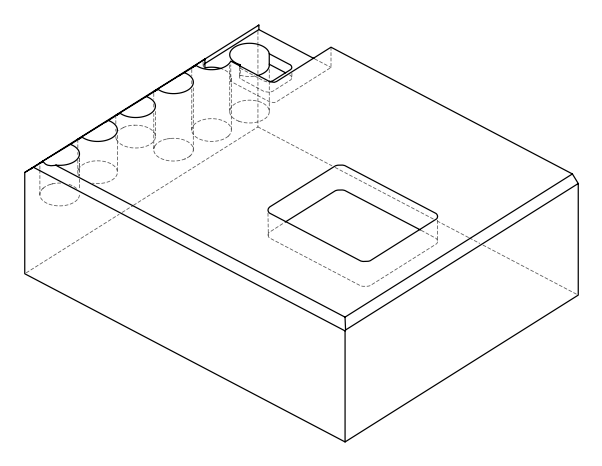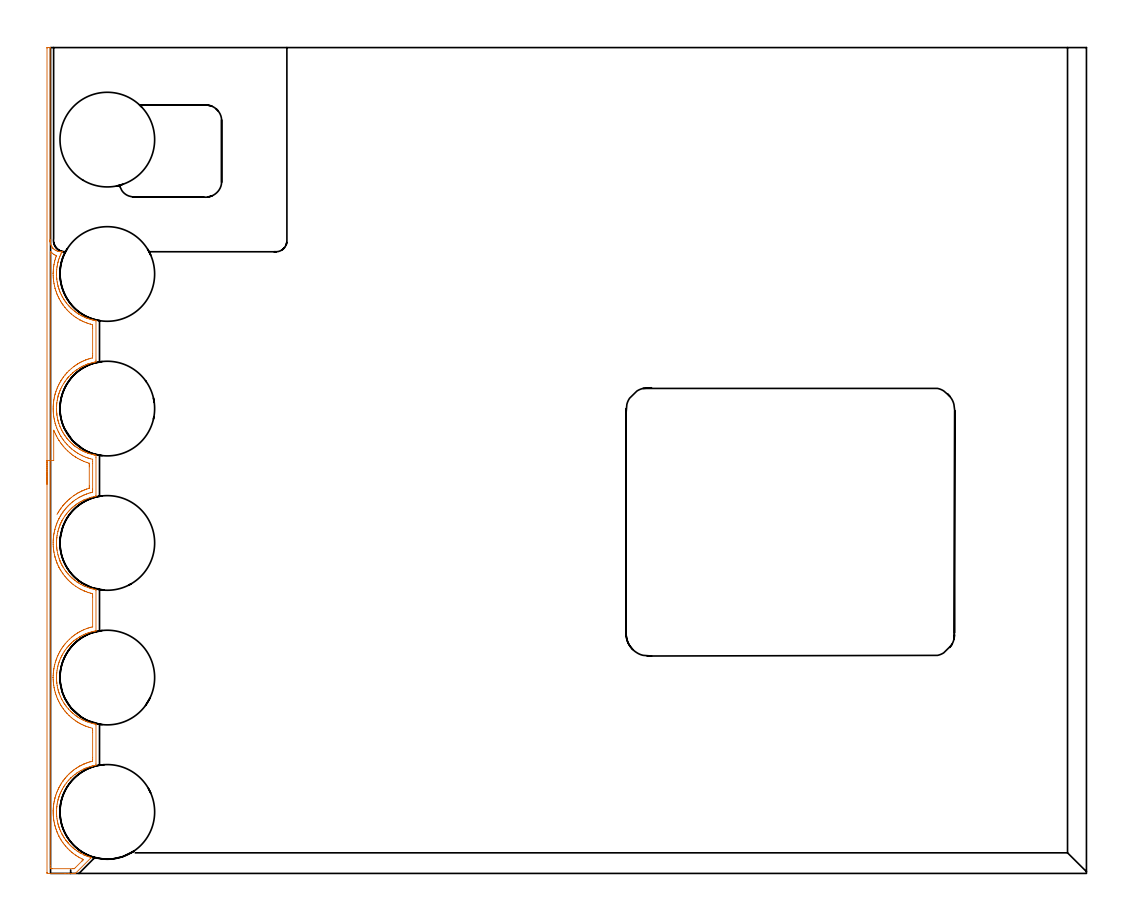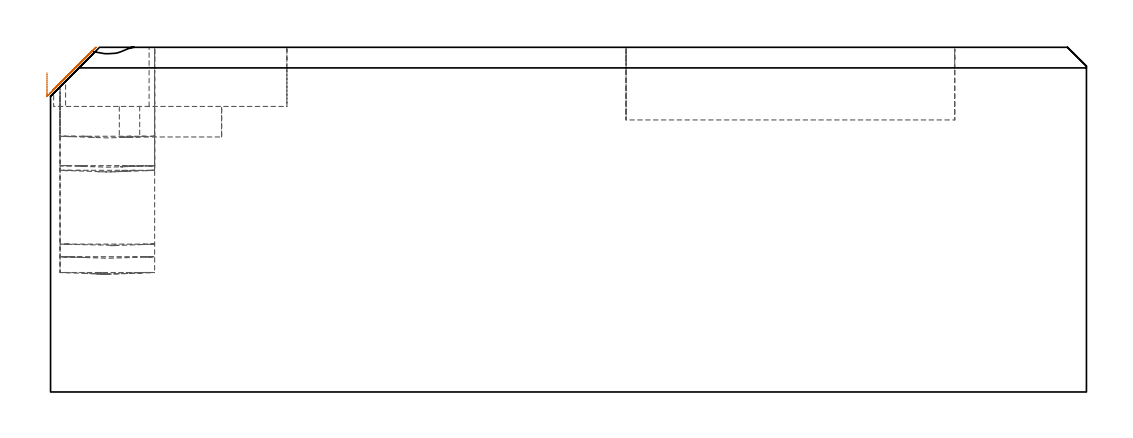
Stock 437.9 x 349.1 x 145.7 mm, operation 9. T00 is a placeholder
(PLAN: 12 operations, 4 tool changes, 115.2 min)
(1 INDEXABLE_INSERT_DRILL_BLIND_HOLE_FROM_SOLID | STEP1POCKET | NXT0302_035 | 0.21 min | 63084 mm3)
(2 INDEXABLE_INSERT_DRILL_BLIND_HOLE_FROM_SOLID_1 | STEP1POCKET_1 | NXT0302_035 | 0.22 min | 65597 mm3)
(3 INDEXABLE_INSERT_DRILL_BLIND_HOLE_FROM_SOLID_2 | STEP1POCKET_2 | NXT0302_035 | 0.16 min | 47512 mm3)
(4 INDEXABLE_INSERT_DRILL_BLIND_HOLE_FROM_SOLID_3 | STEP1POCKET_3 | NXT0302_035 | 0.35 min | 104787 mm3)
(5 INDEXABLE_INSERT_DRILL_BLIND_HOLE_FROM_SOLID_4 | STEP1POCKET_4 | NXT0302_035 | 0.37 min | 111447 mm3)
(6 INDEXABLE_INSERT_DRILL_BLIND_HOLE_FROM_SOLID_5 | STEP1POCKET_5 | NXT0302_035 | 0.3 min | 119852 mm3)
(7 AREA_MILL | FG_CHAMFER_SURFACE | UGT0205_001 | 8.5 min | 11190 mm3)
(8 AREA_MILL_1 | FG_CHAMFER_SURFACE_1 | UGT0205_001 | 13.43 min | 16077 mm3)
(9 AREA_MILL_2 | FG_CHAMFER_SURFACE_2 | UGT0205_001 | 11.54 min | 50862 mm3)
(10 MILL_OPEN_POCKET | POCKET_OPEN | NXT0201_009 | Follow Part, ap 2, ae 75% | 56.84 min | 164980 mm3)
(11 MILL_OPEN_POCKET_1 | POCKET_OPEN_1 | NXT0201_011 | Follow Part, ap 3, ae 75% | 1.81 min | 16155 mm3)
(12 MILL_RECTANGULAR_POCKET | POCKET_RECTANGULAR_STRAIGHT | UGT0201_008 | Follow Part, ap 4, ae 75% | 21.52 min | 481241 mm3)
(TOOL NXT0302_035 | Index. Insert Drill 40mm [880-D4000L40-05] | D40 PA176 FL200 Z2)
(TOOL UGT0205_001 | Chamfer Mill 20 x 3 x 45 deg. | D20 FL50 Z2)
(TOOL NXT0201_009 | ENDMILL 8mm [2P460-0800-NA 1630] | D8 FL26 Z6)
(TOOL NXT0201_011 | ENDMILL 12mm [2P460-1200-NA 1630] | D12 FL38 Z6)
(TOOL UGT0201_008 | End Mill 16 mm | D16 FL32 Z4)
(OP 9 AREA_MILL_2, part 1 of 2)
G17 G21 G94 G90
T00 M6
G54
G17 G0 G90 X-1.5 Y164.55 S1061 M3
G43 Z155.7 H0
Z135.
G94 G1 Y164.588 Z134.129 F250.
Y164.702 Z133.264
Y164.891 Z132.412
Y165.153 Z131.58
Y165.487 Z130.774
Y165.89 Z130.
Y166.358 Z129.264
Y166.89 Z128.572
Y167.479 Z127.929
Y168.122 Z127.34
Y168.814 Z126.809
Y169.55 Z126.34
Y170.324 Z125.937
Y171.13 Z125.603
Y171.962 Z125.341
Y172.813 Z125.152
Y173.678 Z125.038
Y174.55 Z125.
Y348.917
X-1.497 Y349. Z125.003
X-1.492 Y349.09 Z125.006
X-1.098 Y349.1 Z125.402
X-0.801 Z125.699
X-0.315 Y349.094 Z126.177
X-0.203 Y349.09 Z126.289
X-0.2 Y348.917 Z126.3
X-0.199 Y267.943
X-0.196 Y267.726
X-0.192 Y267.554 Z126.294
Y267.498 Z126.296
X-0.191 Y267.496
X-0.19 Y267.413
Y267.272 Z126.302
X-0.188 Y267.224 Z126.306
X-0.187 Y267.222 Z126.307
X-0.179 Y267.099 Z126.313
X-0.177 Y267.049 Z126.317
X-0.117 Y266.6 Z126.379
X-0.072 Y266.396 Z126.426
X-0.045 Y266.279 Z126.453
X-0.027 Y266.205 Z126.469
X-0.017 Y266.155 Z126.481
X0.138 Y265.703 Z126.634
X0.336 Y265.262 Z126.833
X0.382 Y265.178 Z126.88
X0.467 Y265.027 Z126.964
X0.609 Y264.804 Z127.108
X0.679 Y264.714 Z127.178
X0.727 Y264.652 Z127.226
X0.844 Y264.503 Z127.34
X0.91 Y264.416 Z127.409
X0.948 Y264.368 Z127.447
X1.088 Y264.224 Z127.587
X1.141 Y264.171 Z127.637
X1.191 Y264.118 Z127.69
X1.212 Y264.097 Z127.711
X1.496 Y263.843 Z127.993
X1.749 Y263.651 Z128.245
X2.008 Y263.474 Z128.507
X2.178 Y263.378 Z128.674
X2.195 Y263.369 Z128.69
X2.382 Y263.274 Z128.878
X2.819 Y263.094 Z129.317
X3.171 Y262.983 Z129.671
X3.265 Y262.954 Z129.765
X3.56 Y262.894 Z130.059
X3.707 Y262.865 Z130.206
X3.958 Y262.837 Z130.455
X4.152 Y262.816 Z130.65
X4.485 Y262.802 Z130.983
X4.526 Y262.801 Z131.024
X4.817 Y262.793 Z131.317
X4.833 Y262.79 Z131.333
X4.822 Y262.754 Z131.322
X4.813 Y262.733 Z131.312
X4.763 Y262.628 Z131.26
X4.402 Y261.888 Z130.9
X4.328 Y261.734 Z130.823
X4.305 Y261.687 Z130.801
X4.152 Y261.355 Z130.65
X3.924 Y260.793 Z130.423
X3.892 Y260.708 Z130.391
X3.777 Y260.392 Z130.273
X3.593 Y259.899 Z130.092
X3.444 Y259.453 Z129.94
X3.305 Y259.006 Z129.801
X3.282 Y258.926 Z129.779
X3.267 Y258.875 Z129.764
X3.139 Y258.371 Z129.638
X3.086 Y258.157 Z129.582
X3.075 Y258.112 Z129.571
X2.909 Y257.358 Z129.407
X2.889 Y257.263 Z129.384
X2.88 Y257.218 Z129.375
X2.738 Y256.399 Z129.237
X2.725 Y256.325 Z129.224
X2.614 Y255.431 Z129.111
X2.545 Y254.537 Z129.035
X2.518 Y253.789 Z129.012
X2.515 Y253.686 Z129.007
X2.514 Y253.643 Z129.006
X2.515 Y253.529 Z129.005
X2.516 Y253.439 Z129.003
X2.52 Y252.792 Z129.013
Y252.75 Z129.015
X2.57 Y251.856 Z129.068
X2.613 Y251.45 Z129.106
X2.622 Y251.341 Z129.119
X2.623 Y251.329 Z129.12
X2.661 Y250.962 Z129.155
X2.791 Y250.069 Z129.288
X2.858 Y249.717 Z129.357
X2.92 Y249.399 Z129.418
X2.957 Y249.215 Z129.451
X2.964 Y249.175 Z129.459
X3.014 Y248.967 Z129.506
X3.166 Y248.321 Z129.659
X3.174 Y248.281 Z129.669
X3.186 Y248.232 Z129.683
X3.266 Y247.926 Z129.765
X3.433 Y247.387 Z129.932
X3.513 Y247.158 Z130.011
X3.576 Y246.98 Z130.071
X3.712 Y246.579 Z130.212
X3.741 Y246.494 Z130.241
X3.818 Y246.295 Z130.318
X3.902 Y246.085 Z130.397
X4.088 Y245.6 Z130.586
X4.106 Y245.556 Z130.604
X4.152 Y245.445 Z130.65
X4.499 Y244.706 Z130.996
X4.727 Y244.255 Z131.226
X4.933 Y243.85 Z131.43
X4.952 Y243.813 Z131.449
X5.023 Y243.683 Z131.52
X5.038 Y243.656 Z131.535
X5.189 Y243.403 Z131.683
X5.472 Y242.919 Z131.972
X5.588 Y242.733 Z132.088
X5.694 Y242.565 Z132.194
X5.922 Y242.215 Z132.422
X6.053 Y242.025 Z132.553
X6.376 Y241.576 Z132.874
X6.707 Y241.131 Z133.206
X6.808 Y241.005 Z133.307
X7.447 Y240.238 Z133.945
X7.694 Y239.962 Z134.192
X7.823 Y239.826 Z134.32
X7.961 Y239.681 Z134.455
X8.278 Y239.344 Z134.775
X8.405 Y239.22 Z134.9
X8.561 Y239.066 Z135.058
X8.58 Y239.047 Z135.077
X8.893 Y238.754 Z135.393
X9.182 Y238.485 Z135.68
X9.219 Y238.45 Z135.716
X9.295 Y238.385 Z135.792
X9.465 Y238.238 Z135.963
X10.073 Y237.739 Z136.573
X10.184 Y237.649 Z136.681
X10.255 Y237.59 Z136.754
X10.297 Y237.557 Z136.795
X10.662 Y237.292 Z137.161
X11.071 Y236.999 Z137.571
X11.235 Y236.88 Z137.735
X11.556 Y236.663 Z138.056
X11.838 Y236.483 Z138.337
X11.964 Y236.406 Z138.462
X12.122 Y236.31 Z138.62
X12.74 Y235.954 Z139.238
X12.853 Y235.889 Z139.349
X13.007 Y235.8 Z139.506
X13.122 Y235.74 Z139.621
X13.298 Y235.649 Z139.794
X13.477 Y235.556 Z139.975
X13.893 Y235.354 Z140.391
X14.505 Y235.079 Z141.003
X14.632 Y235.022 Z141.128
X14.779 Y234.956 Z141.276
X14.891 Y234.908 Z141.389
X14.967 Y234.876 Z141.465
X15.077 Y234.832 Z141.575
X15.315 Y234.739 Z141.813
X15.663 Y234.611 Z142.163
X15.967 Y234.511 Z142.465
X16.549 Y234.318 Z143.048
X16.856 Y234.228 Z143.354
X17.435 Y234.057 Z143.934
X17.599 Y234.014 Z144.099
X17.72 Y233.982 Z144.22
X18.02 Y233.911 Z144.519
X18.32 Y233.847 Z144.82
X18.664 Y233.779 Z145.164
X19.021 Y233.708 Z145.515
X19.171 Y233.673 Z145.664
X19.197 Y233.664 Z145.689
X19.2 Y233.566 Z145.7
Y216.961
X19.201 Y216.236 Z145.699
X18.635 Y216.12 Z145.135
X18.557 Y216.104 Z145.056
X18.32 Y216.053 Z144.82
X17.746 Y215.913 Z144.244
X17.435 Y215.836 Z143.934
X16.55 Y215.582 Z143.048
X15.967 Y215.39 Z142.461
X15.793 Y215.333 Z142.291
X15.664 Y215.291 Z142.163
X15.528 Y215.242 Z142.028
X15.451 Y215.214 Z141.951
X15.077 Y215.06 Z141.574
X14.778 Y214.938 Z141.276
X13.894 Y214.545 Z140.39
X13.743 Y214.473 Z140.238
X13.537 Y214.376 Z140.037
X13.466 Y214.342 Z139.966
X13.422 Y214.32 Z139.921
X13.298 Y214.252 Z139.794
X13.187 Y214.193 Z139.686
X13.007 Y214.096 Z139.506
X12.807 Y213.981 Z139.305
X12.496 Y213.804 Z138.996
X12.121 Y213.59 Z138.621
X11.85 Y213.426 Z138.349
X11.211 Y213. Z137.71
X11.074 Y212.903 Z137.571
X10.751 Y212.676 Z137.251
X10.549 Y212.533 Z137.048
X10.35 Y212.381 Z136.85
X9.74 Y211.886 Z136.236
X9.608 Y211.78 Z136.107
X9.465 Y211.665 Z135.964
X9.435 Y211.639 Z135.934
X9.295 Y211.509 Z135.791
X8.688 Y210.954 Z135.187
X8.58 Y210.854 Z135.078
X8.467 Y210.745 Z134.965
X7.693 Y209.94 Z134.193
X7.63 Y209.871 Z134.13
X7.613 Y209.852 Z134.113
X7.367 Y209.558 Z133.863
X7.253 Y209.423 Z133.749
X7.071 Y209.21 Z133.571
X6.858 Y208.958 Z133.357
X6.808 Y208.896 Z133.307
X6.189 Y208.064 Z132.688
X5.922 Y207.683 Z132.422
X5.591 Y207.17 Z132.09
X5.038 Y206.245 Z131.536
X4.699 Y205.588 Z131.197
X4.603 Y205.4 Z131.098
X4.594 Y205.383 Z131.09
X4.35 Y204.874 Z130.85
X4.176 Y204.505 Z130.672
X4.153 Y204.456 Z130.65
X4.106 Y204.34 Z130.605
X4.049 Y204.196 Z130.548
X3.997 Y204.058 Z130.491
X3.812 Y203.596 Z130.311
X3.742 Y203.398 Z130.241
X3.735 Y203.379 Z130.234
X3.661 Y203.164 Z130.156
X3.542 Y202.834 Z130.041
X3.495 Y202.702 Z129.994
X3.266 Y201.974 Z129.765
X3.262 Y201.961 Z129.762
X3.226 Y201.823 Z129.724
X3.222 Y201.808 Z129.72
X3.197 Y201.707 Z129.696
X3.117 Y201.376 Z129.613
X3.004 Y200.914 Z129.501
X2.937 Y200.583 Z129.435
X2.911 Y200.455 Z129.409
X2.825 Y200.021 Z129.321
X2.685 Y199.127 Z129.181
X2.623 Y198.571 Z129.12
X2.588 Y198.233 Z129.08
X2.551 Y197.662 Z129.043
X2.544 Y197.542 Z129.033
X2.532 Y197.352 Z129.02
X2.511 Y196.446 Z129.002
X2.513 Y196.379
X2.536 Y195.564 Z129.024
X2.537 Y195.552
X2.552 Y195.325 Z129.04
X2.561 Y195.169 Z129.054
Y195.166
X2.596 Y194.669 Z129.088
Y194.658 Z129.089
X2.616 Y194.474 Z129.113
X2.623 Y194.413 Z129.12
X2.636 Y194.307 Z129.132
X2.648 Y194.222 Z129.139
X2.696 Y193.784 Z129.195
X2.698 Y193.764 Z129.197
X2.842 Y192.871 Z129.341
X3.031 Y191.977 Z129.526
X3.123 Y191.596 Z129.622
X3.152 Y191.482 Z129.651
X3.251 Y191.084 Z129.748
X3.267 Y191.025 Z129.764
X3.364 Y190.718 Z129.862
X3.438 Y190.496 Z129.93
X3.469 Y190.391 Z129.966
X3.534 Y190.19 Z130.03
X3.851 Y189.296 Z130.346
X3.902 Y189.165 Z130.398
X3.998 Y188.919 Z130.494
X4.151 Y188.544 Z130.651
X4.216 Y188.403 Z130.715
X4.484 Y187.84 Z130.983
X4.643 Y187.509 Z131.139
X4.836 Y187.131 Z131.334
X5.037 Y186.756 Z131.536
X5.117 Y186.615 Z131.616
X5.383 Y186.167 Z131.881
X5.658 Y185.721 Z132.155
X5.922 Y185.316 Z132.422
X6.181 Y184.948 Z132.677
X6.264 Y184.828 Z132.762
X6.533 Y184.464 Z133.032
X6.774 Y184.148 Z133.274
X6.808 Y184.105 Z133.307
X6.943 Y183.939 Z133.438
X6.947 Y183.934 Z133.442
X7.316 Y183.494 Z133.814
X7.711 Y183.04 Z134.21
X8.14 Y182.59 Z134.638
X8.405 Y182.321 Z134.902
X8.576 Y182.147 Z135.076
X8.893 Y181.853 Z135.392
X9.003 Y181.75 Z135.503
X9.019 Y181.736 Z135.518
X9.465 Y181.336 Z135.964
X9.562 Y181.253 Z136.06
X9.74 Y181.108 Z136.236
X9.921 Y180.958 Z136.42
X9.953 Y180.932 Z136.453
X10.023 Y180.877 Z136.523
X10.184 Y180.751 Z136.68
X10.297 Y180.66 Z136.796
X10.35 Y180.618 Z136.849
X10.552 Y180.466 Z137.051
X10.629 Y180.408 Z137.126
X10.694 Y180.359 Z137.192
X11.236 Y179.982 Z137.734
X12.026 Y179.465 Z138.525
X12.122 Y179.408 Z138.621
X12.31 Y179.302 Z138.809
X12.408 Y179.247 Z138.904
X12.543 Y179.17 Z139.042
X12.695 Y179.084 Z139.194
X12.853 Y178.996 Z139.348
X13.008 Y178.908 Z139.505
X13.642 Y178.572 Z140.141
X13.743 Y178.524 Z140.242
X13.892 Y178.452 Z140.392
X14.187 Y178.323 Z140.684
X14.294 Y178.276 Z140.794
X14.466 Y178.201 Z140.965
X14.632 Y178.128 Z141.128
X14.779 Y178.063 Z141.276
X15.664 Y177.706 Z142.163
X15.739 Y177.678 Z142.238
X15.967 Y177.601 Z142.465
X16.144 Y177.541 Z142.642
X16.549 Y177.413 Z143.048
X17.434 Y177.163 Z143.934
X17.77 Y177.084 Z144.27
X18.321 Y176.953 Z144.819
X18.414 Y176.934 Z144.912
X18.635 Y176.889 Z145.13
X18.827 Y176.85 Z145.324
X19.14 Y176.785 Z145.64
X19.193 Y176.766 Z145.693
X19.2 Y175.891 Z145.7
Y159.796
X19.194 Y159.425 Z145.692
X18.863 Y159.364 Z145.363
X18.32 Y159.25 Z144.819
X17.435 Y159.041 Z143.933
X17.301 Y159.005 Z143.798
X16.936 Y158.91 Z143.436
X16.549 Y158.788 Z143.049
X15.663 Y158.484 Z142.163
X14.778 Y158.143 Z141.277
X14.454 Y158.007 Z140.952
X14.187 Y157.882 Z140.683
X14.044 Y157.815 Z140.542
X13.892 Y157.744 Z140.391
X13.693 Y157.643 Z140.191
X13.008 Y157.297 Z139.506
X12.67 Y157.113 Z139.167
X12.408 Y156.958 Z138.905
X12.121 Y156.79 Z138.62
X11.679 Y156.514 Z138.178
X11.227 Y156.219 Z137.727
X11.074 Y156.106 Z137.57
X10.891 Y155.974 Z137.391
X10.629 Y155.783 Z137.129
X10.351 Y155.579 Z136.849
X10.184 Y155.45 Z136.68
X10.034 Y155.335 Z136.533
X9.443 Y154.84 Z135.941
X9.383 Y154.788 Z135.882
X9.147 Y154.578 Z135.642
X8.991 Y154.442 Z135.487
X8.579 Y154.052 Z135.078
X8.075 Y153.548 Z134.575
X7.961 Y153.423 Z134.458
X7.693 Y153.137 Z134.193
X7.27 Y152.654 Z133.767
X6.892 Y152.195 Z133.391
X6.808 Y152.093 Z133.307
X6.551 Y151.76 Z133.049
X6.233 Y151.326 Z132.731
X6.181 Y151.252 Z132.679
X5.923 Y150.886 Z132.422
X5.348 Y149.973 Z131.846
X5.037 Y149.443 Z131.536
X4.867 Y149.127 Z131.367
X4.842 Y149.079 Z131.342
X4.798 Y148.992 Z131.298
X4.614 Y148.618 Z131.109
X4.429 Y148.253 Z130.929
X4.396 Y148.186 Z130.895
X4.152 Y147.654 Z130.65
X4.106 Y147.543 Z130.605
X4.06 Y147.432 Z130.56
X4.005 Y147.292 Z130.5
X3.999 Y147.277 Z130.494
X3.665 Y146.398 Z130.165
X3.513 Y145.942 Z130.012
X3.366 Y145.504 Z129.866
X3.327 Y145.377 Z129.827
X3.266 Y145.174 Z129.765
X3.121 Y144.611 Z129.618
X3.097 Y144.505 Z129.594
X2.919 Y143.717 Z129.418
X2.753 Y142.806 Z129.249
X2.675 Y142.225 Z129.173
X2.637 Y141.93 Z129.132
X2.636 Y141.912 Z129.13
X2.624 Y141.802 Z129.122
X2.621 Y141.767 Z129.119
X2.554 Y141.036 Z129.047
X2.553 Y141.018 Z129.046
X2.526 Y140.589 Z129.022
X2.513 Y140.121 Z129.008
X2.518 Y139.229 Z129.01
X2.529 Y138.955 Z129.025
X2.557 Y138.355 Z129.05
X2.601 Y137.888 Z129.091
X2.617 Y137.691 Z129.113
X2.623 Y137.615 Z129.12
X2.642 Y137.441 Z129.135
X2.705 Y136.946 Z129.203
X2.756 Y136.567 Z129.253
X2.921 Y135.674 Z129.42
X3.122 Y134.78 Z129.621
X3.267 Y134.226 Z129.764
X3.35 Y133.951 Z129.849
X3.37 Y133.886 Z129.868
X3.678 Y132.97 Z130.176
X3.7 Y132.912 Z130.198
X3.809 Y132.623 Z130.306
X3.849 Y132.523 Z130.343
X3.899 Y132.388 Z130.395
X4.009 Y132.099 Z130.504
X4.018 Y132.076 Z130.513
X4.057 Y131.976 Z130.556
X4.106 Y131.857 Z130.605
X4.14 Y131.778 Z130.636
X4.153 Y131.746 Z130.649
X4.412 Y131.182 Z130.911
X4.441 Y131.123 Z130.94
X4.636 Y130.735 Z131.132
X4.858 Y130.288 Z131.357
X4.869 Y130.265 Z131.369
X4.939 Y130.133 Z131.439
X5.05 Y129.935 Z131.548
X5.292 Y129.525 Z131.788
X5.354 Y129.418 Z131.851
X5.917 Y128.524 Z132.414
X6.237 Y128.07 Z132.735
X6.556 Y127.63 Z133.055
X6.626 Y127.538 Z133.125
X6.681 Y127.466 Z133.18
X6.806 Y127.307 Z133.305
X7.051 Y127.009 Z133.551
X7.275 Y126.736 Z133.774
X7.367 Y126.629 Z133.866
X7.483 Y126.496 Z133.98
X7.695 Y126.26 Z134.192
X8.085 Y125.843 Z134.581
X8.33 Y125.591 Z134.827
X8.581 Y125.345 Z135.077
X9.029 Y124.922 Z135.527
X9.147 Y124.816 Z135.644
X9.23 Y124.74 Z135.729
X9.364 Y124.624 Z135.863
X9.465 Y124.537 Z135.964
X9.719 Y124.326 Z136.219
X10.046 Y124.055 Z136.545
X10.184 Y123.949 Z136.683
X10.35 Y123.821 Z136.849
X10.883 Y123.432 Z137.382
X11.074 Y123.294 Z137.57
X11.254 Y123.162 Z137.754
X11.296 Y123.134 Z137.796
X11.519 Y122.991 Z138.015
X11.686 Y122.881 Z138.185
X11.726 Y122.856 Z138.226
X12.122 Y122.61 Z138.62
X12.751 Y122.24 Z139.25
X12.853 Y122.182 Z139.352
X13.007 Y122.1 Z139.506
X13.638 Y121.784 Z140.136
X13.743 Y121.732 Z140.238
X13.893 Y121.656 Z140.391
X13.92 Y121.644 Z140.418
X14.187 Y121.518 Z140.684
X14.493 Y121.374 Z140.993
X14.562 Y121.346 Z141.062
X14.778 Y121.256 Z141.278
X15.664 Y120.916 Z142.162
X16.549 Y120.613 Z143.048
X16.972 Y120.48 Z143.469
X17.378 Y120.374 Z143.877
X17.435 Y120.359 Z143.933
X17.746 Y120.286 Z144.239
X18.322 Y120.15 Z144.817
X18.868 Y120.035 Z145.367
X19.035 Y120.004 Z145.535
X19.193 Y119.975 Z145.693
X19.2 Y119.557 Z145.7
Y102.568
X19.194 Y102.534 Z145.692
X19.182 Y102.522 Z145.679
X18.635 Y102.411 Z145.131
X18.32 Y102.347 Z144.819
X18.299 Y102.342 Z144.798
X17.434 Y102.137 Z143.934
X16.549 Y101.885 Z143.048
X16.115 Y101.748 Z142.615
X16.003 Y101.713 Z142.503
X15.663 Y101.589 Z142.163
X14.754 Y101.226 Z141.254
X14.632 Y101.173 Z141.13
X13.892 Y100.85 Z140.392
X13.826 Y100.819 Z140.326
X12.973 Y100.372 Z139.472
X12.408 Y100.055 Z138.902
X12.218 Y99.95 Z138.718
X12.173 Y99.925 Z138.673
X11.964 Y99.79 Z138.459
X11.827 Y99.702 Z138.326
X11.236 Y99.319 Z137.735
X10.818 Y99.031 Z137.318
X10.765 Y98.991 Z137.264
X10.629 Y98.888 Z137.125
X10.35 Y98.679 Z136.849
X10.184 Y98.546 Z136.68
X9.992 Y98.395 Z136.491
X9.918 Y98.336 Z136.418
X9.74 Y98.194 Z136.237
X9.669 Y98.138 Z136.167
X9.621 Y98.097 Z136.119
X9.465 Y97.962 Z135.964
X8.955 Y97.501 Z135.453
X8.85 Y97.405 Z135.346
X8.765 Y97.329 Z135.264
X8.671 Y97.244 Z135.17
X8.554 Y97.127 Z135.05
X8.478 Y97.051 Z134.977
X8.335 Y96.904 Z134.834
X8.257 Y96.823 Z134.753
X8.176 Y96.742 Z134.675
X8.044 Y96.606 Z134.543
X7.961 Y96.519 Z134.456
X7.874 Y96.432 Z134.373
X7.794 Y96.35 Z134.293
X7.664 Y96.204 Z134.162
X7.369 Y95.863 Z133.868
X7.071 Y95.516 Z133.568
X7.02 Y95.457 Z133.517
X6.808 Y95.194 Z133.307
X6.33 Y94.563 Z132.829
X5.923 Y93.984 Z132.421
X5.717 Y93.669 Z132.216
X5.153 Y92.746 Z131.653
X5.037 Y92.543 Z131.536
X4.902 Y92.284 Z131.398
X4.755 Y92.008 Z131.254
X4.689 Y91.882 Z131.188
X4.668 Y91.837 Z131.166
X4.584 Y91.664 Z131.083
X4.453 Y91.39 Z130.949
X4.257 Y90.988 Z130.757
X4.199 Y90.861 Z130.699
X4.152 Y90.755 Z130.65
X3.888 Y90.094 Z130.383
X3.627 Y89.384 Z130.125
X3.56 Y89.201 Z130.057
X3.399 Y88.708 Z129.896
X3.325 Y88.469 Z129.823
X3.275 Y88.307 Z129.774
X3.124 Y87.704 Z129.623
X3.052 Y87.413 Z129.548
X2.855 Y86.502 Z129.354
X2.712 Y85.626 Z129.21
X2.623 Y84.898 Z129.121
X2.608 Y84.765 Z129.103
X2.604 Y84.732 Z129.099
X2.602 Y84.684 Z129.094
X2.564 Y84.206 Z129.058
X2.536 Y83.838 Z129.027
X2.534 Y83.79 Z129.024
X2.513 Y83.392 Z129.009
X2.512 Y83.308 Z129.008
X2.506 Y82.945 Z129.
X2.508 Y82.675 Z129.001
Y82.498 Z129.004
X2.512 Y82.366 Z129.008
X2.523 Y82.051 Z129.015
X2.526 Y82.001 Z129.017
X2.535 Y81.864 Z129.027
X2.54 Y81.776 Z129.034
X2.58 Y81.157 Z129.073
X2.623 Y80.731 Z129.12
X2.631 Y80.66 Z129.126
X2.642 Y80.548 Z129.139
X2.672 Y80.263 Z129.168
X2.81 Y79.37 Z129.304
X2.982 Y78.476 Z129.481
X3.197 Y77.582 Z129.697
X3.211 Y77.53 Z129.711
X3.266 Y77.326 Z129.765
X3.466 Y76.689 Z129.963
X3.583 Y76.352 Z130.082
X3.641 Y76.189 Z130.138
X3.779 Y75.795 Z130.278
X4.129 Y74.901 Z130.625
X4.153 Y74.844 Z130.649
X4.544 Y74.007 Z131.042
X4.769 Y73.559 Z131.267
X5.005 Y73.114 Z131.502
X5.038 Y73.055 Z131.535
X5.533 Y72.22 Z132.032
X5.725 Y71.916 Z132.225
X5.922 Y71.615 Z132.422
X6.123 Y71.326 Z132.622
X6.478 Y70.84 Z132.977
X6.786 Y70.433 Z133.284
X7.532 Y69.539 Z134.031
X7.584 Y69.483 Z134.082
X7.694 Y69.361 Z134.193
X8.374 Y68.645 Z134.873
X8.579 Y68.446 Z135.078
X8.85 Y68.196 Z135.349
X9.08 Y67.983 Z135.58
X9.295 Y67.785 Z135.791
X9.331 Y67.751 Z135.828
X9.398 Y67.694 Z135.896
X9.465 Y67.637 Z135.964
X10.351 Y66.917 Z136.849
X10.831 Y66.563 Z137.328
X10.918 Y66.502 Z137.416
X11.237 Y66.278 Z137.734
X11.519 Y66.091 Z138.016
X11.709 Y65.964 Z138.206
X12.122 Y65.712 Z138.62
X13.041 Y65.184 Z139.541
X13.25 Y65.07 Z139.749
X13.57 Y64.908 Z140.07
X13.893 Y64.753 Z140.392
X14.778 Y64.358 Z141.277
X14.951 Y64.286 Z141.449
X15.077 Y64.234 Z141.573
X15.213 Y64.177 Z141.71
X15.664 Y64.012 Z142.163
X16.549 Y63.718 Z143.048
X17.435 Y63.461 Z143.934
X17.746 Y63.382 Z144.242
X18.133 Y63.283 Z144.631
X18.702 Y63.171 Z145.201
X19.118 Y63.083 Z145.614
X19.195 Y63.065 Z145.691
X19.2 Y62.776 Z145.7
Y46.223
X19.206 Y45.737 Z145.694
X18.755 Y45.637 Z145.25
X18.686 Y45.623 Z145.185
X18.635 Y45.613 Z145.134
X18.321 Y45.55 Z144.819
X17.746 Y45.423 Z144.243
X17.681 Y45.409 Z144.18
X17.435 Y45.343 Z143.934
X17.206 Y45.276 Z143.704
X16.856 Y45.172 Z143.352
X16.696 Y45.125 Z143.195
X16.549 Y45.082 Z143.048
X15.664 Y44.785 Z142.162
X15.077 Y44.564 Z141.573
X14.945 Y44.515 Z141.442
X14.78 Y44.445 Z141.278
X14.632 Y44.378 Z141.128
X14.187 Y44.176 Z140.687
X13.948 Y44.067 Z140.448
X13.892 Y44.041 Z140.392
X13.007 Y43.601 Z139.506
X12.8 Y43.48 Z139.299
X12.121 Y43.085 Z138.621
X11.543 Y42.728 Z138.042
X11.236 Y42.52 Z137.735
X11.074 Y42.404 Z137.573
X10.35 Y41.884 Z136.85
X10.284 Y41.834 Z136.783
X9.466 Y41.161 Z135.963
X9.295 Y41.013 Z135.79
X9.209 Y40.94 Z135.706
X8.653 Y40.421 Z135.152
X8.58 Y40.353 Z135.078
X8.554 Y40.327 Z135.051
X8.257 Y40.035 Z134.756
X7.694 Y39.438 Z134.192
X7.664 Y39.404 Z134.162
X7.438 Y39.153 Z133.938
X6.808 Y38.395 Z133.307
X6.7 Y38.259 Z133.199
X6.047 Y37.365 Z132.546
X5.923 Y37.184 Z132.422
X5.706 Y36.845 Z132.206
X5.469 Y36.472 Z131.969
X5.037 Y35.744 Z131.536
X4.947 Y35.578 Z131.444
X4.627 Y34.948 Z131.126
X4.495 Y34.684 Z130.991
X4.234 Y34.132 Z130.734
X4.152 Y33.955 Z130.65
X4.084 Y33.79 Z130.582
X3.884 Y33.268 Z130.378
X3.809 Y33.081 Z130.308
X3.776 Y32.993 Z130.274
X3.74 Y32.897 Z130.236
X3.715 Y32.821 Z130.208
X3.613 Y32.532 Z130.11
X3.559 Y32.374 Z130.056
X3.513 Y32.24 Z130.01
X3.431 Y32.003 Z129.928
X3.266 Y31.474 Z129.765
X3.169 Y31.109 Z129.669
X3.152 Y31.032 Z129.65
X2.962 Y30.216 Z129.457
X2.788 Y29.319 Z129.287
X2.66 Y28.428 Z129.154
X2.653 Y28.35 Z129.145
X2.632 Y28.163 Z129.129
X2.623 Y28.069 Z129.12
X2.57 Y27.534 Z129.067
X2.52 Y26.641 Z129.016
Y26.53 Z129.01
X2.516 Y26.024 Z129.003
X2.514 Y25.747 Z129.006
X2.516 Y25.675 Z129.007
X2.521 Y25.517 Z129.015
X2.545 Y24.853 Z129.036
X2.552 Y24.773 Z129.042
X2.615 Y23.96 Z129.113
X2.729 Y23.066 Z129.223
X2.881 Y22.172 Z129.377
X3.073 Y21.278 Z129.57
X3.165 Y20.901 Z129.664
X3.216 Y20.71 Z129.716
X3.266 Y20.525 Z129.765
X3.308 Y20.385 Z129.806
X3.513 Y19.761 Z130.01
X3.6 Y19.491 Z130.1
X3.609 Y19.467 Z130.109
X3.796 Y18.961 Z130.292
X3.928 Y18.597 Z130.427
X4.153 Y18.045 Z130.649
X4.223 Y17.889 Z130.722
X4.309 Y17.704 Z130.806
X4.742 Y16.81 Z131.24
X4.787 Y16.725 Z131.284
X4.887 Y16.532 Z131.386
X5.038 Y16.256 Z131.535
X5.22 Y15.939 Z131.72
X5.233 Y15.916 Z131.733
X5.563 Y15.384 Z132.062
X5.787 Y15.022 Z132.286
X5.923 Y14.816 Z132.422
X6.408 Y14.129 Z132.908
X6.473 Y14.043 Z132.973
X6.607 Y13.865 Z133.105
X6.809 Y13.605 Z133.306
X6.938 Y13.447 Z133.433
X7.071 Y13.28 Z133.567
X7.107 Y13.235 Z133.604
X7.18 Y13.148 Z133.68
X7.273 Y13.039 Z133.773
X7.367 Y12.931 Z133.864
X7.398 Y12.895 Z133.895
X7.437 Y12.85 Z133.936
X7.617 Y12.646 Z134.116
X7.701 Y12.552 Z134.199
X7.893 Y12.341 Z134.392
X8.233 Y11.99 Z134.733
X8.579 Y11.645 Z135.079
X8.783 Y11.448 Z135.282
X9.122 Y11.139 Z135.62
X9.362 Y10.928 Z135.86
X9.443 Y10.857 Z135.939
X9.466 Y10.837 Z135.962
X9.799 Y10.554 Z136.297
X10.218 Y10.226 Z136.717
X10.351 Y10.122 Z136.849
X10.972 Y9.66 Z137.472
X11.236 Y9.477 Z137.735
X11.677 Y9.187 Z138.176
X12.122 Y8.908 Z138.621
X12.333 Y8.779 Z138.831
X12.353 Y8.766 Z138.852
X12.408 Y8.736 Z138.905
X12.51 Y8.677 Z139.009
X12.679 Y8.582 Z139.178
X13.007 Y8.403 Z139.506
X13.892 Y7.951 Z140.392
X14.053 Y7.873 Z140.552
X14.154 Y7.828 Z140.653
X14.187 Y7.813 Z140.685
X14.454 Y7.695 Z140.952
X14.632 Y7.62 Z141.126
X14.78 Y7.558 Z141.276
X15.017 Y7.465 Z141.516
X15.232 Y7.382 Z141.731
X15.664 Y7.214 Z142.163
X15.967 Y7.106 Z142.465
X16.32 Y6.979 Z142.819
X16.856 Y6.817 Z143.355
X16.946 Y6.791 Z143.442
X17.156 Y6.722 Z143.648
X17.2 Y6.707 Z143.687
X17.112 Y6.609 Z143.606
X17.016 Y6.514 Z143.512
X16.943 Y6.442 Z143.441
X10.629 Y0.129 Z137.127
X10.511 Y0.01 Z137.004
X10.451 Y0.003 Z136.943
X10.266 Y0. Z136.766
X9.577 Z136.076
X8.85 Z135.346
X7.597 Z134.094
X6.181 Z132.677
X-1.199 Y0.001 Z125.299
X-1.492 Y0.01 Z125.006
X-1.499 Y0.303 Z124.999
Y0.321
X-1.5 Y174.55 Z125.
X-0.086 Z126.414
Y261.774
X-0.082 Y262.628 Z126.418
X-0.08 Y262.663 Z126.42
X-0.045 Y262.929 Z126.455
X0.246 Y262.628 Z126.746
X0.548 Y262.335 Z127.048
X0.844 Y262.078 Z127.344
X1.319 Y261.734 Z127.819
X1.734 Y261.487 Z128.234
X2.197 Y261.268 Z128.697
X2.338 Y261.207 Z128.838
X2.387 Y261.184 Z128.887
X2.444 Y261.155 Z128.944
X2.451 Y261.147 Z128.951
Y261.139
X2.445 Y261.116 Z128.945
X2.42 Y261.044 Z128.92
X2.35 Y260.839 Z128.85
X2.194 Y260.376 Z128.694
X2.053 Y259.945 Z128.553
X2.011 Y259.806 Z128.511
X1.98 Y259.698 Z128.48
X1.793 Y258.991 Z128.293
X1.734 Y258.749 Z128.234
X1.627 Y258.264 Z128.127
X1.605 Y258.157 Z128.105
X1.481 Y257.517 Z127.981
X1.435 Y257.263 Z127.935
X1.351 Y256.754 Z127.851
X1.3 Y256.369 Z127.8
X1.25 Y255.96 Z127.75
X1.2 Y255.474 Z127.7
X1.173 Y255.144 Z127.673
X1.133 Y254.58 Z127.633
X1.107 Y253.95 Z127.607
X1.096 Y253.597 Z127.596
Y253.555
X1.097 Y253.432 Z127.597
X1.11 Y252.792 Z127.61
X1.119 Y252.516 Z127.619
X1.15 Y251.898 Z127.65
X1.16 Y251.739 Z127.66
X1.174 Y251.566 Z127.674
X1.231 Y251.003 Z127.731
X1.278 Y250.567 Z127.778
X1.345 Y250.109 Z127.845
X1.438 Y249.512 Z127.938
X1.494 Y249.215 Z127.994
X1.655 Y248.4 Z128.155
X1.673 Y248.321 Z128.173
X1.734 Y248.06 Z128.234
X1.89 Y247.427 Z128.39
X1.913 Y247.337 Z128.413
X1.948 Y247.211 Z128.448
X2.162 Y246.532 Z128.662
X2.38 Y245.883 Z128.88
X2.468 Y245.638 Z128.968
X2.623 Y245.22 Z129.123
X2.786 Y244.798 Z129.286
X2.807 Y244.744 Z129.307
X2.938 Y244.427 Z129.438
X3.211 Y243.85 Z129.711
X3.513 Y243.222 Z130.013
X3.646 Y242.956 Z130.146
X3.787 Y242.679 Z130.287
X4.143 Y242.061 Z130.643
X4.402 Y241.625 Z130.902
X4.691 Y241.167 Z131.191
X4.929 Y240.804 Z131.429
X5.292 Y240.278 Z131.792
X5.304 Y240.261 Z131.804
X5.987 Y239.379 Z132.487
X6.181 Y239.143 Z132.681
X6.745 Y238.485 Z133.245
X7.071 Y238.135 Z133.571
X7.595 Y237.59 Z134.095
X7.961 Y237.24 Z134.461
X8.548 Y236.696 Z135.048
X8.85 Y236.44 Z135.35
X9.623 Y235.802 Z136.123
X9.74 Y235.715 Z136.24
X10.055 Y235.485 Z136.555
X10.629 Y235.081 Z137.129
X10.881 Y234.908 Z137.381
X11.519 Y234.51 Z138.019
X12.358 Y234.014 Z138.858
X12.408 Y233.985 Z138.908
X12.474 Y233.948 Z138.974
X13.298 Y233.539 Z139.798
X13.58 Y233.403 Z140.08
X14.194 Y233.12 Z140.694
X15.077 Y232.77 Z141.577
X15.478 Y232.628 Z141.978
X15.967 Y232.467 Z142.467
X16.719 Y232.225 Z143.219
X16.856 Y232.185 Z143.356
X16.913 Y232.168 Z143.413
X17.746 Y231.938 Z144.246
X17.779 Y231.331 Z144.279
X17.785 Y230.477 Z144.285
X17.786 Y230.397 Z144.286
Y219.707
X17.784 Y218.812 Z144.284
Y218.774
X17.746 Y217.953 Z144.246
X17.722 Y217.942 Z144.222
X17.646 Y217.918 Z144.146
X17.019 Y217.754 Z143.519
X16.856 Y217.708 Z143.356
X16.33 Y217.553 Z142.83
X15.967 Y217.439 Z142.467
X15.655 Y217.337 Z142.155
X15.077 Y217.137 Z141.577
X14.995 Y217.107 Z141.495
X14.787 Y217.024 Z141.287
X14.364 Y216.847 Z140.864
X14.187 Y216.77 Z140.687
X13.747 Y216.573 Z140.247
X13.298 Y216.368 Z139.798
X13.137 Y216.291 Z139.637
X12.811 Y216.13 Z139.311
X12.55 Y215.988 Z139.05
X12.408 Y215.909 Z138.908
X11.981 Y215.665 Z138.481
X11.519 Y215.398 Z138.019
X11.417 Y215.338 Z137.917
X11.251 Y215.236 Z137.751
X10.877 Y214.987 Z137.377
X10.629 Y214.819 Z137.129
X10.348 Y214.624 Z136.848
X9.947 Y214.342 Z136.447
X9.828 Y214.253 Z136.328
X9.74 Y214.184 Z136.24
X8.821 Y213.447 Z135.321
X7.961 Y212.67 Z134.461
X7.9 Y212.614 Z134.4
X7.836 Y212.553 Z134.336
X7.071 Y211.774 Z133.571
X7.015 Y211.716 Z133.515
X6.962 Y211.659 Z133.462
X6.596 Y211.243 Z133.096
X6.181 Y210.766 Z132.681
X6.177 Y210.76 Z132.677
X5.483 Y209.871 Z131.983
X5.4 Y209.761 Z131.9
X5.292 Y209.613 Z131.792
X5.03 Y209.24 Z131.53
X4.849 Y208.976 Z131.349
X4.673 Y208.704 Z131.173
X4.402 Y208.277 Z130.902
X4.329 Y208.156 Z130.829
X4.285 Y208.082 Z130.785
X4. Y207.593 Z130.5
X3.778 Y207.188 Z130.278
X3.686 Y207.014 Z130.186
X3.513 Y206.677 Z130.013
X3.327 Y206.294 Z129.827
X3.101 Y205.814 Z129.601
X2.91 Y205.4 Z129.41
X2.859 Y205.281 Z129.359
X2.825 Y205.197 Z129.325
X2.623 Y204.687 Z129.123
X2.573 Y204.556 Z129.073
X2.554 Y204.505 Z129.054
X2.34 Y203.896 Z128.84
X2.242 Y203.611 Z128.742
X2.117 Y203.226 Z128.617
X1.957 Y202.717 Z128.457
X1.928 Y202.619 Z128.428
X1.908 Y202.542 Z128.408
X1.734 Y201.845 Z128.234
X1.729 Y201.827 Z128.229
X1.572 Y201.091 Z128.072
X1.54 Y200.929 Z128.04
X1.431 Y200.339 Z127.931
X1.382 Y200.034 Z127.882
X1.31 Y199.566 Z127.81
X1.26 Y199.14 Z127.76
X1.219 Y198.764 Z127.719
X1.172 Y198.246 Z127.672
X1.151 Y197.938 Z127.651
X1.118 Y197.352 Z127.618
X1.11 Y197.085 Z127.61
X1.099 Y196.458 Z127.599
X1.103 Y196.197 Z127.603
X1.122 Y195.564 Z127.622
X1.135 Y195.271 Z127.635
X1.173 Y194.669 Z127.673
X1.186 Y194.497 Z127.686
X1.205 Y194.307 Z127.705
X1.268 Y193.775 Z127.768
X1.331 Y193.285 Z127.831
X1.396 Y192.881 Z127.896
X1.511 Y192.211 Z128.011
X1.556 Y191.987 Z128.056
X1.734 Y191.157 Z128.234
X1.939 Y190.336 Z128.439
X1.957 Y190.273 Z128.457
X1.98 Y190.198 Z128.48
X2.095 Y189.835 Z128.595
X2.272 Y189.304 Z128.772
X2.558 Y188.476 Z129.058
X2.582 Y188.41 Z129.082
X2.623 Y188.301 Z129.123
X2.946 Y187.516 Z129.446
X3.219 Y186.917 Z129.719
X3.361 Y186.622 Z129.861
X3.513 Y186.315 Z130.013
X3.822 Y185.727 Z130.322
X4.219 Y185.018 Z130.719
X4.33 Y184.833 Z130.83
X4.402 Y184.717 Z130.902
X4.906 Y183.939 Z131.406
X5.292 Y183.388 Z131.792
X5.546 Y183.045 Z132.046
X6.181 Y182.23 Z132.681
X6.206 Y182.2 Z132.706
X6.663 Y181.667 Z133.163
X7.038 Y181.256 Z133.538
X7.071 Y181.222 Z133.571
X7.923 Y180.362 Z134.423
X7.961 Y180.327 Z134.461
X8.386 Y179.935 Z134.886
X8.85 Y179.525 Z135.35
X8.87 Y179.508 Z135.37
X8.919 Y179.468 Z135.419
X9.74 Y178.823 Z136.24
X10.066 Y178.574 Z136.566
X10.629 Y178.185 Z137.129
X10.93 Y177.982 Z137.43
X11.389 Y177.68 Z137.889
X11.519 Y177.601 Z138.019
X11.711 Y177.487 Z138.211
X12.408 Y177.102 Z138.908
X12.987 Y176.785 Z139.487
X13.298 Y176.633 Z139.798
X13.588 Y176.493 Z140.088
X14.187 Y176.238 Z140.687
X15.008 Y175.891 Z141.508
X15.077 Y175.866 Z141.577
X15.715 Y175.638 Z142.215
X15.967 Y175.555 Z142.467
X16.451 Y175.404 Z142.951
X16.856 Y175.294 Z143.356
X17.664 Y175.079 Z144.164
X17.746 Y175.051 Z144.246
X17.779 Y175.03 Z144.279
X17.782 Y174.997 Z144.282
X17.784 Y174.959 Z144.284
X17.785 Y174.103 Z144.285
X17.786 Y173.249 Z144.286
Y162.438
X17.783 Y161.584 Z144.283
X17.782 Y161.548 Z144.282
X17.746 Y161.153 Z144.246
X17.381 Y161.057 Z143.881
X16.856 Y160.919 Z143.356
X16.678 Y160.869 Z143.178
X16.095 Y160.69 Z142.595
X15.341 Y160.425 Z141.841
X15.077 Y160.327 Z141.577
X14.695 Y160.18 Z141.195
X14.187 Y159.978 Z140.687
X14.06 Y159.924 Z140.56
X13.775 Y159.796 Z140.275
X13.452 Y159.641 Z139.952
X13.298 Y159.565 Z139.798
X12.84 Y159.336 Z139.34
X12.408 Y159.11 Z138.908
X12.273 Y159.038 Z138.773
X12.031 Y158.902 Z138.531
X11.519 Y158.589 Z138.019
X10.7 Y158.079 Z137.2
X10.594 Y158.007 Z137.094
X10.1 Y157.645 Z136.6
X9.74 Y157.377 Z136.24
X9.392 Y157.113 Z135.892
X9.094 Y156.868 Z135.594
X8.85 Y156.662 Z135.35
X8.337 Y156.219 Z134.837
X8.14 Y156.038 Z134.64
X7.961 Y155.869 Z134.461
X7.686 Y155.601 Z134.186
X7.408 Y155.325 Z133.908
X7.071 Y154.971 Z133.571
X6.812 Y154.691 Z133.312
X6.58 Y154.431 Z133.08
X6.181 Y153.958 Z132.681
X5.837 Y153.537 Z132.337
X5.599 Y153.228 Z132.099
X5.292 Y152.819 Z131.792
X5.218 Y152.717 Z131.718
X5.165 Y152.642 Z131.665
X4.856 Y152.186 Z131.356
X4.572 Y151.748 Z131.072
X4.531 Y151.684 Z131.031
X4.506 Y151.644 Z131.006
X4.402 Y151.476 Z130.902
X4.17 Y151.088 Z130.67
X4.034 Y150.854 Z130.534
X3.847 Y150.518 Z130.347
X3.551 Y149.96 Z130.051
X3.543 Y149.945 Z130.043
X3.513 Y149.884 Z130.013
X3.122 Y149.066 Z129.622
X2.964 Y148.723 Z129.464
X2.739 Y148.171 Z129.239
X2.623 Y147.881 Z129.123
X2.46 Y147.442 Z128.96
X2.401 Y147.277 Z128.901
X2.231 Y146.778 Z128.731
X2.099 Y146.383 Z128.599
X2.049 Y146.224 Z128.549
X2.013 Y146.102 Z128.513
X1.842 Y145.489 Z128.342
X1.829 Y145.441 Z128.329
X1.819 Y145.402 Z128.319
X1.734 Y145.044 Z128.234
X1.652 Y144.677 Z128.152
X1.634 Y144.595 Z128.134
X1.502 Y143.933 Z128.002
X1.459 Y143.7 Z127.959
X1.368 Y143.174 Z127.868
X1.318 Y142.806 Z127.818
X1.263 Y142.385 Z127.763
X1.213 Y141.912 Z127.713
X1.181 Y141.573 Z127.681
X1.137 Y141.018 Z127.637
X1.121 Y140.74 Z127.621
X1.103 Y140.124 Z127.603
X1.102 Y139.865 Z127.602
X1.106 Y139.229 Z127.606
X1.114 Y138.958 Z127.614
X1.141 Y138.335 Z127.641
X1.151 Y138.181 Z127.651
X1.198 Y137.619 Z127.698
X1.215 Y137.441 Z127.715
X1.262 Y137.021 Z127.762
X1.326 Y136.547 Z127.826
X1.409 Y135.979 Z127.909
X1.469 Y135.653 Z127.969
X1.619 Y134.874 Z128.119
X1.643 Y134.758 Z128.143
X1.734 Y134.357 Z128.234
X1.854 Y133.864 Z128.354
X1.872 Y133.795 Z128.372
X1.898 Y133.699 Z128.398
X2.119 Y132.97 Z128.619
X2.307 Y132.394 Z128.807
X2.419 Y132.076 Z128.919
X2.623 Y131.517 Z129.123
X2.736 Y131.219 Z129.236
X2.75 Y131.182 Z129.25
X2.839 Y130.965 Z129.339
X3.143 Y130.288 Z129.643
X3.513 Y129.515 Z130.013
X3.564 Y129.41 Z130.064
X3.572 Y129.393 Z130.072
X3.634 Y129.272 Z130.134
X3.916 Y128.753 Z130.416
X4.061 Y128.499 Z130.561
X4.402 Y127.929 Z130.902
X4.605 Y127.605 Z131.105
X4.969 Y127.036 Z131.469
X5.199 Y126.711 Z131.699
X5.292 Y126.584 Z131.792
X5.873 Y125.817 Z132.373
X6.181 Y125.441 Z132.681
X6.62 Y124.922 Z133.12
X7.071 Y124.43 Z133.571
X7.455 Y124.028 Z133.955
X7.961 Y123.536 Z134.461
X8.393 Y123.134 Z134.893
X8.85 Y122.74 Z135.35
X9.455 Y122.24 Z135.955
X9.74 Y122.025 Z136.24
X10.552 Y121.423 Z137.052
X10.637 Y121.362 Z137.137
X10.662 Y121.346 Z137.162
X11.519 Y120.811 Z138.019
X12.113 Y120.451 Z138.613
X12.408 Y120.29 Z138.908
X12.75 Y120.108 Z139.25
X13.298 Y119.839 Z139.798
X13.876 Y119.557 Z140.376
X14.091 Y119.46 Z140.591
X14.187 Y119.419 Z140.687
X14.421 Y119.323 Z140.921
X15.077 Y119.079 Z141.577
X15.828 Y118.802 Z142.328
X15.967 Y118.755 Z142.467
X16.237 Y118.663 Z142.737
X16.856 Y118.484 Z143.356
X17.105 Y118.413 Z143.605
X17.746 Y118.247 Z144.246
X17.779 Y117.769 Z144.279
X17.785 Y116.915 Z144.285
X17.786 Y116.834 Z144.286
Y104.356
X17.785 Y104.317 Z144.285
X17.782 Y104.276 Z144.282
X17.779 Y104.256 Z144.279
X17.771 Y104.251 Z144.271
X17.746 Y104.242 Z144.246
X17.128 Y104.083 Z143.628
X16.856 Y104.009 Z143.356
X16.433 Y103.887 Z142.933
X15.967 Y103.744 Z142.467
X15.754 Y103.675 Z142.254
X15.148 Y103.462 Z141.648
X14.464 Y103.184 Z140.964
X14.187 Y103.067 Z140.687
X13.841 Y102.916 Z140.341
X13.298 Y102.67 Z139.798
X13.229 Y102.637 Z139.729
X13.092 Y102.568 Z139.592
X12.644 Y102.33 Z139.144
X12.408 Y102.202 Z138.908
X12.07 Y102.014 Z138.57
X11.519 Y101.701 Z138.019
X11.501 Y101.691 Z138.001
X11.474 Y101.673 Z137.974
X10.962 Y101.339 Z137.462
X10.629 Y101.12 Z137.129
X10.427 Y100.982 Z136.927
X10.137 Y100.779 Z136.637
X9.74 Y100.478 Z136.24
X9.407 Y100.22 Z135.907
X8.982 Y99.885 Z135.482
X8.91 Y99.825 Z135.41
X8.85 Y99.773 Z135.35
X7.961 Y98.976 Z134.461
X7.071 Y98.079 Z133.571
X6.297 Y97.202 Z132.797
X6.181 Y97.064 Z132.681
X5.845 Y96.646 Z132.345
X5.582 Y96.308 Z132.082
X5.457 Y96.142 Z131.957
X5.292 Y95.917 Z131.792
X5.084 Y95.623 Z131.584
X4.94 Y95.414 Z131.44
X4.727 Y95.087 Z131.227
X4.368 Y94.52 Z130.868
X4.049 Y93.98 Z130.549
X3.85 Y93.626 Z130.35
X3.732 Y93.405 Z130.232
X3.513 Y92.985 Z130.013
X3.389 Y92.731 Z129.889
X3.143 Y92.209 Z129.643
X2.97 Y91.837 Z129.47
X2.867 Y91.592 Z129.367
X2.623 Y90.994 Z129.123
X2.373 Y90.3 Z128.873
X2.286 Y90.049 Z128.786
X2.148 Y89.632 Z128.648
X2.001 Y89.155 Z128.501
X1.772 Y88.299 Z128.272
X1.759 Y88.248 Z128.259
X1.734 Y88.144 Z128.234
X1.595 Y87.506 Z128.095
X1.567 Y87.366 Z128.067
X1.452 Y86.755 Z127.952
X1.404 Y86.472 Z127.904
X1.327 Y85.987 Z127.827
X1.276 Y85.578 Z127.776
X1.23 Y85.19 Z127.73
X1.182 Y84.684 Z127.682
X1.157 Y84.37 Z127.657
X1.119 Y83.79 Z127.619
X1.107 Y83.525 Z127.607
X1.091 Y82.895 Z127.591
X1.09 Y82.837 Z127.59
Y82.812
X1.094 Y82.645 Z127.594
X1.112 Y82.001 Z127.612
X1.125 Y81.719 Z127.625
X1.162 Y81.107 Z127.662
X1.175 Y80.941 Z127.675
X1.191 Y80.758 Z127.691
X1.253 Y80.213 Z127.753
X1.309 Y79.745 Z127.809
X1.375 Y79.319 Z127.875
X1.48 Y78.679 Z127.98
X1.53 Y78.424 Z128.03
X1.711 Y77.553 Z128.211
X1.716 Y77.53 Z128.216
X1.734 Y77.457 Z128.234
X1.946 Y76.636 Z128.446
X2.034 Y76.334 Z128.534
X2.226 Y75.742 Z128.726
X2.484 Y74.988 Z128.984
X2.536 Y74.848 Z129.036
X2.623 Y74.619 Z129.123
X2.89 Y73.953 Z129.39
X3.098 Y73.476 Z129.598
X3.296 Y73.059 Z129.796
X3.513 Y72.617 Z130.013
X3.748 Y72.165 Z130.248
X4.027 Y71.648 Z130.527
X4.252 Y71.271 Z130.752
X4.402 Y71.024 Z130.902
X4.815 Y70.377 Z131.315
X5.292 Y69.688 Z131.792
X5.441 Y69.483 Z131.941
X5.903 Y68.869 Z132.403
X6.137 Y68.588 Z132.637
X6.181 Y68.536 Z132.681
X6.568 Y68.086 Z133.068
X6.915 Y67.694 Z133.415
X7.071 Y67.529 Z133.571
X7.785 Y66.8 Z134.285
X7.961 Y66.635 Z134.461
X8.761 Y65.906 Z135.261
X8.85 Y65.832 Z135.35
X9.303 Y65.467 Z135.803
X9.74 Y65.119 Z136.24
X9.879 Y65.012 Z136.379
X10.629 Y64.481 Z137.129
X10.844 Y64.333 Z137.344
X11.17 Y64.117 Z137.67
X11.519 Y63.908 Z138.019
X12.025 Y63.608 Z138.525
X12.408 Y63.392 Z138.908
X12.711 Y63.223 Z139.211
X13.102 Y63.026 Z139.602
X13.298 Y62.933 Z139.798
X13.836 Y62.682 Z140.336
X14.187 Y62.528 Z140.687
X14.646 Y62.329 Z141.146
X14.956 Y62.207 Z141.456
X15.077 Y62.162 Z141.577
X15.337 Y62.068 Z141.837
X15.967 Y61.866 Z142.467
X16.64 Y61.652 Z143.14
X17.746 Y61.339 Z144.246
X17.783 Y60.541 Z144.283
X17.784 Y60.502 Z144.284
X17.786 Y59.646 Z144.286
Y48.916
X17.784 Y48.022 Z144.284
X17.783 Y47.985 Z144.283
X17.746 Y47.457 Z144.246
X16.789 Y47.195 Z143.289
X16.559 Y47.128 Z143.059
X16.107 Y46.986 Z142.607
X15.967 Y46.94 Z142.467
X15.443 Y46.76 Z141.943
X15.077 Y46.628 Z141.577
X14.793 Y46.519 Z141.293
X14.187 Y46.275 Z140.687
X14.158 Y46.263 Z140.658
X14.092 Y46.234 Z140.592
X13.549 Y45.981 Z140.049
X13.298 Y45.86 Z139.798
X12.951 Y45.688 Z139.451
X12.408 Y45.411 Z138.908
X12.361 Y45.386 Z138.861
X12.278 Y45.339 Z138.778
X11.799 Y45.057 Z138.299
X11.519 Y44.89 Z138.019
X11.244 Y44.721 Z137.744
X10.806 Y44.445 Z137.306
X10.7 Y44.374 Z137.2
X10.629 Y44.324 Z137.129
X10.18 Y44.003 Z136.68
X9.74 Y43.686 Z136.24
X9.662 Y43.629 Z136.162
X9.561 Y43.551 Z136.061
X9.169 Y43.23 Z135.669
X8.85 Y42.967 Z135.35
X8.682 Y42.825 Z135.182
X8.487 Y42.657 Z134.987
X8.212 Y42.404 Z134.712
X7.961 Y42.169 Z134.461
X7.754 Y41.97 Z134.254
X7.542 Y41.763 Z134.042
X7.071 Y41.273 Z133.571
X6.876 Y41.064 Z133.376
X6.697 Y40.868 Z133.197
X6.458 Y40.591 Z132.958
X6.181 Y40.265 Z132.681
X6.05 Y40.107 Z132.55
X5.943 Y39.974 Z132.443
X5.659 Y39.605 Z132.159
X5.292 Y39.115 Z131.792
X5.277 Y39.095 Z131.777
X5.196 Y38.984 Z131.696
X4.662 Y38.186 Z131.162
X4.56 Y38.028 Z131.06
X4.402 Y37.778 Z130.902
X4.22 Y37.475 Z130.72
X4.113 Y37.292 Z130.613
X3.894 Y36.908 Z130.394
X3.585 Y36.325 Z130.085
X3.513 Y36.181 Z130.013
X3.291 Y35.726 Z129.791
X3.185 Y35.503 Z129.685
X3.008 Y35.117 Z129.508
X2.796 Y34.609 Z129.296
X2.623 Y34.179 Z129.123
X2.496 Y33.843 Z128.996
X2.45 Y33.715 Z128.95
X2.266 Y33.18 Z128.766
X2.147 Y32.821 Z128.647
X2.048 Y32.504 Z128.548
X1.878 Y31.926 Z128.378
X1.86 Y31.863 Z128.36
X1.847 Y31.813 Z128.347
X1.734 Y31.34 Z128.234
X1.676 Y31.09 Z128.176
X1.663 Y31.032 Z128.163
X1.525 Y30.348 Z128.025
X1.485 Y30.138 Z127.985
X1.39 Y29.589 Z127.89
X1.338 Y29.244 Z127.838
X1.276 Y28.81 Z127.776
X1.227 Y28.35 Z127.727
X1.194 Y27.998 Z127.694
X1.152 Y27.456 Z127.652
X1.134 Y27.164 Z127.634
X1.106 Y26.561 Z127.606
X1.102 Y26.424 Z127.602
X1.1 Y26.304 Z127.6
X1.104 Y25.667 Z127.604
X1.111 Y25.399 Z127.611
X1.135 Y24.773 Z127.635
X1.155 Y24.46 Z127.655
X1.204 Y23.879 Z127.704
X1.246 Y23.475 Z127.746
X1.307 Y22.985 Z127.807
X1.385 Y22.441 Z127.885
X1.445 Y22.09 Z127.945
X1.581 Y21.35 Z128.081
X1.613 Y21.196 Z128.113
X1.734 Y20.635 Z128.234
X1.826 Y20.255 Z128.326
X1.843 Y20.192 Z128.343
X1.972 Y19.742 Z128.472
X2.075 Y19.408 Z128.575
X2.237 Y18.902 Z128.737
X2.373 Y18.514 Z128.873
X2.623 Y17.812 Z129.123
X2.696 Y17.619 Z129.196
X2.743 Y17.499 Z129.243
X2.946 Y17.019 Z129.446
X3.079 Y16.725 Z129.579
X3.49 Y15.854 Z129.99
X3.501 Y15.831 Z130.001
X3.513 Y15.808 Z130.013
X3.981 Y14.937 Z130.481
X4.402 Y14.225 Z130.902
X4.514 Y14.043 Z131.014
X4.7 Y13.743 Z131.2
X5.108 Y13.148 Z131.608
X5.292 Y12.891 Z131.792
X5.766 Y12.254 Z132.266
X6.181 Y11.732 Z132.681
X6.35 Y11.529 Z132.85
X6.495 Y11.36 Z132.995
X7.071 Y10.722 Z133.571
X7.194 Y10.59 Z133.694
X7.314 Y10.466 Z133.814
X7.961 Y9.831 Z134.461
X8.238 Y9.572 Z134.738
X8.85 Y9.034 Z135.35
X9.042 Y8.871 Z135.542
X9.28 Y8.677 Z135.78
X9.74 Y8.327 Z136.24
X10.471 Y7.783 Z136.971
X10.629 Y7.675 Z137.129
X10.952 Y7.458 Z137.452
X11.519 Y7.105 Z138.019
X11.871 Y6.889 Z138.371
X12.408 Y6.597 Z138.908
X13.028 Y6.267 Z139.528
X13.298 Y6.13 Z139.798
X13.566 Y5.995 Z140.066
X13.88 Y5.841 Z140.38
X13.793 Y5.749 Z140.293
X13.669 Y5.622 Z140.169
X13.298 Y5.248 Z139.798
X13.225 Y5.174 Z139.725
X10.549 Y2.499 Z137.049
X10.468 Y2.418 Z136.968
X10.098 Y2.057 Z136.598
X10.049 Y2.011 Z136.549
X9.947 Y2.007 Z136.447
X9.74 Y2.004 Z136.24
X9.266 Y2. Z135.766
X0.844 Y2.001 Z127.344
X0.368 Y2.003 Z126.868
X-0.045 Y2.01 Z126.455
X-0.081 Y2.418 Z126.419
X-0.083 Y2.456 Z126.417
X-0.086 Y3.312 Z126.414
Y174.55
X1.329 Z127.829
Y186.855
X1.33 Y187.027 Z127.83
X1.335 Y187.351 Z127.835
X1.517 Y186.984 Z128.017
X1.627 Y186.729 Z128.127
X1.672 Y186.622 Z128.172
X1.734 Y186.477 Z128.234
X2.087 Y185.727 Z128.587
X2.413 Y185.045 Z128.913
X2.523 Y184.833 Z129.023
X2.623 Y184.648 Z129.123
X3.025 Y183.939 Z129.525
X3.513 Y183.125 Z130.013
X3.563 Y183.045 Z130.063
X3.652 Y182.905 Z130.152
X4.168 Y182.151 Z130.668
X4.402 Y181.824 Z130.902
X4.837 Y181.256 Z131.337
X5.292 Y180.683 Z131.792
X5.437 Y180.508 Z131.937
X5.562 Y180.362 Z132.062
X6.181 Y179.676 Z132.681
X6.378 Y179.468 Z132.878
X7.071 Y178.775 Z133.571
X7.279 Y178.574 Z133.779
X7.961 Y177.963 Z134.461
X8.291 Y177.68 Z134.791
X8.85 Y177.236 Z135.35
X9.429 Y176.785 Z135.929
X9.611 Y176.656 Z136.111
X9.74 Y176.568 Z136.24
X10.4 Y176.122 Z136.9
X10.629 Y175.973 Z137.129
X10.756 Y175.891 Z137.256
X11.519 Y175.452 Z138.019
X12.328 Y174.997 Z138.828
X12.408 Y174.954 Z138.908
X12.498 Y174.907 Z138.998
X13.298 Y174.535 Z139.798
X14.115 Y174.176 Z140.615
X14.187 Y174.146 Z140.687
X14.292 Y174.103 Z140.792
X15.077 Y173.807 Z141.577
X15.518 Y173.652 Z142.018
X16.293 Y173.401 Z142.793
X16.353 Y173.379 Z142.853
X16.364 Y173.342 Z142.864
X16.366 Y173.209 Z142.866
X16.37 Y172.72 Z142.87
X16.371 Y172.315 Z142.871
Y171.907
Y163.86
X16.37 Y163.373 Z142.87
X16.367 Y162.97 Z142.867
X16.364 Y162.838 Z142.864
X16.254 Y162.799 Z142.754
X15.967 Y162.701 Z142.467
X15.308 Y162.478 Z141.808
X15.136 Y162.419 Z141.636
X15.077 Y162.397 Z141.577
X14.49 Y162.174 Z140.99
X14.187 Y162.055 Z140.687
X13.855 Y161.918 Z140.355
X13.298 Y161.677 Z139.798
X13.234 Y161.649 Z139.734
X13.096 Y161.584 Z139.596
X12.637 Y161.355 Z139.137
X12.408 Y161.238 Z138.908
X12.05 Y161.051 Z138.55
X11.519 Y160.766 Z138.019
X11.47 Y160.739 Z137.97
X11.386 Y160.69 Z137.886
X10.915 Y160.402 Z137.415
X10.629 Y160.224 Z137.129
X10.369 Y160.058 Z136.869
X9.965 Y159.796 Z136.465
X9.833 Y159.702 Z136.333
X9.74 Y159.634 Z136.24
X8.808 Y158.944 Z135.308
X8.753 Y158.902 Z135.253
X8.319 Y158.541 Z134.819
X7.961 Y158.241 Z134.461
X7.835 Y158.133 Z134.335
X7.692 Y158.007 Z134.192
X7.368 Y157.709 Z133.868
X7.071 Y157.432 Z133.571
X6.909 Y157.276 Z133.409
X6.744 Y157.113 Z133.244
X6.466 Y156.827 Z132.966
X6.181 Y156.528 Z132.681
X5.897 Y156.219 Z132.397
X5.614 Y155.895 Z132.114
X5.292 Y155.521 Z131.792
X5.203 Y155.414 Z131.703
X5.13 Y155.325 Z131.63
X4.524 Y154.553 Z131.024
X4.402 Y154.387 Z130.902
X4.053 Y153.887 Z130.553
X3.811 Y153.537 Z130.311
X3.693 Y153.356 Z130.193
X3.513 Y153.073 Z130.013
X3.348 Y152.808 Z129.848
X3.247 Y152.642 Z129.747
X3.016 Y152.248 Z129.516
X2.726 Y151.748 Z129.226
